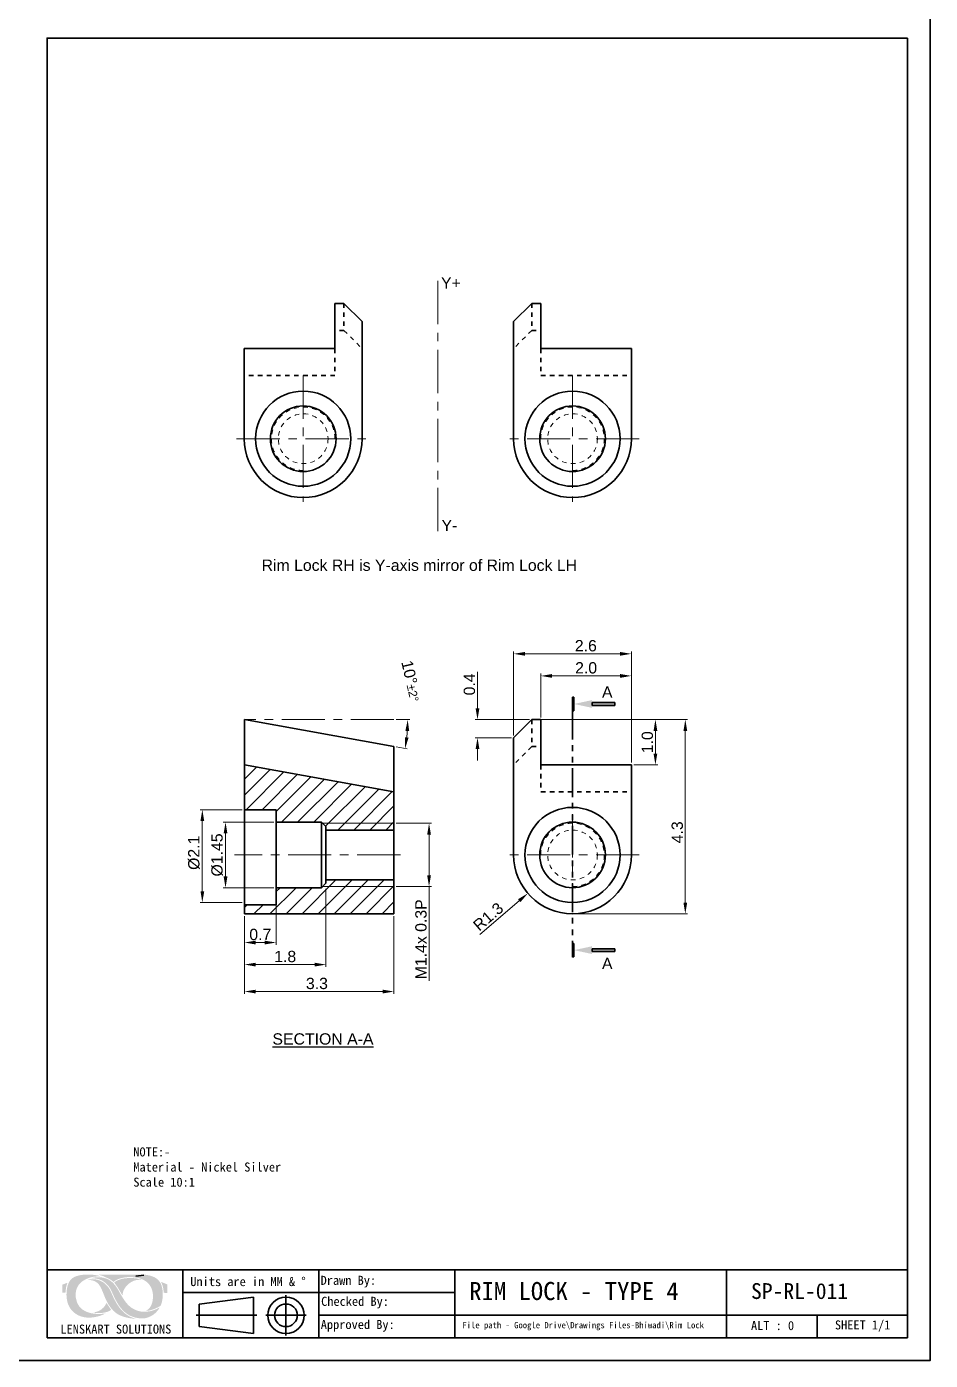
# Model space of a CAD drawing. Header units: millimetres. Extents: x 219 to 785, y 160 to 284.
# Drawn here: x 744.46 to 764.41, y 196.07 to 225.52 of the extents above; entities that cross this region are included whole.
import ezdxf
from ezdxf.enums import TextEntityAlignment as Align

# ---------------------------------------------------------------- set-up
doc = ezdxf.new("R2010")
doc.units = ezdxf.units.MM
for name, pattern in [('CENTER', [50.8, 31.75, -6.35, 6.35, -6.35]), ('HIDDEN', [0.075, 0.05, -0.025]), ('PHANTOM', [63.5, 31.75, -6.35, 6.35, -6.35, 6.35, -6.35])]:
    doc.linetypes.add(name, pattern=pattern)
doc.layers.get('0').update_dxf_attribs({"lineweight": 35})
for name, color, linetype, lineweight in [('Center line', 2, 'CENTER', 18), ('Dimension', 3, 'Continuous', 18), ('Hatch', 6, 'Continuous', 18), ('hidden line', 1, 'HIDDEN', 15), ('Section', 6, 'PHANTOM', 35), ('Text', 4, 'Continuous', 25), ('绘图层', 7, 'Continuous', 13)]:
    doc.layers.add(name, color=color, linetype=linetype, lineweight=lineweight)
doc.layers.add('图框-线条', color=7, linetype='Continuous')
doc.styles.get("Standard").update_dxf_attribs({"font": 'arial.ttf'})
doc.styles.add('宋体', font='SimSun.ttf')
doc.dimstyles.new('SIMPLEX', dxfattribs={"dimtxt": 2.5, "dimasz": 2.5, "dimexe": 0.5, "dimexo": 0.5, "dimgap": 0.5, "dimtad": 1, "dimzin": 0, "dimdsep": 46, "dimtxsty": 'Standard', "dimcen": 0, "dimclrd": 256, "dimclre": 256, "dimclrt": 256, "dimadec": 0, "dimazin": 0, "dimtm": 1e-09, "dimtfac": 0.75, "dimtofl": 0, "dimtmove": 0, "dimatfit": 3, "dimfxl": 1, "dimtzin": 0, "dimlwd": -1, "dimlwe": -1, "dimarcsym": 0})

# ---------------------------------------------------------------- blocks, each defined once
blk = doc.blocks.new('*D317')
at = {"layer": 'Defpoints', "color": 0, "transparency": 16777216}
for p in [(757.81, 211.672), (755.21, 209.82), (757.81, 209.22)]:
    blk.add_point(p, dxfattribs=at)
at = {"layer": 'Dimension', "transparency": 16777216}
for p, q in [((755.21, 209.87), (755.21, 211.722)), ((755.46, 211.672), (757.56, 211.672)), ((757.81, 209.27), (757.81, 211.722))]:
    blk.add_line(p, q, dxfattribs=at)
for points in [[(755.46, 211.714), (755.46, 211.631), (755.21, 211.672)], [(757.56, 211.714), (757.56, 211.631), (757.81, 211.672)]]:
    blk.add_solid(points, dxfattribs=at)
at = {"layer": 'Dimension', "transparency": 16777216, "insert": (756.804, 211.85), "char_height": 0.25, "attachment_point": 5}
blk.add_mtext('2.6', dxfattribs=at)
blk = doc.blocks.new('*D312')
at = {"layer": 'Defpoints', "color": 0, "transparency": 16777216}
for p in [(757.81, 211.185), (755.81, 210.22), (757.81, 209.22)]:
    blk.add_point(p, dxfattribs=at)
at = {"layer": 'Dimension', "transparency": 16777216}
for p, q in [((755.81, 210.27), (755.81, 211.235)), ((756.06, 211.185), (757.56, 211.185)), ((757.81, 209.27), (757.81, 211.235))]:
    blk.add_line(p, q, dxfattribs=at)
for points in [[(756.06, 211.226), (756.06, 211.143), (755.81, 211.185)], [(757.56, 211.226), (757.56, 211.143), (757.81, 211.185)]]:
    blk.add_solid(points, dxfattribs=at)
at = {"layer": 'Dimension', "transparency": 16777216, "insert": (756.81, 211.362), "char_height": 0.25, "attachment_point": 5}
blk.add_mtext('2.0', dxfattribs=at)
blk = doc.blocks.new('*D313')
at = {"layer": 'Defpoints', "color": 0, "transparency": 16777216}
for p in [(755.81, 210.22), (758.34, 210.22), (757.81, 209.22)]:
    blk.add_point(p, dxfattribs=at)
at = {"layer": 'Dimension', "transparency": 16777216}
for p, q in [((755.86, 210.22), (758.39, 210.22)), ((758.34, 209.47), (758.34, 209.97)), ((757.86, 209.22), (758.39, 209.22))]:
    blk.add_line(p, q, dxfattribs=at)
for points in [[(758.299, 209.97), (758.382, 209.97), (758.34, 210.22)], [(758.299, 209.47), (758.382, 209.47), (758.34, 209.22)]]:
    blk.add_solid(points, dxfattribs=at)
at = {"layer": 'Dimension', "transparency": 16777216, "insert": (758.163, 209.72), "char_height": 0.25, "attachment_point": 5, "rotation": 90}
blk.add_mtext('1.0', dxfattribs=at)
blk = doc.blocks.new('*D314')
at = {"layer": 'Defpoints', "color": 0, "transparency": 16777216}
for p in [(755.61, 210.22), (756.51, 205.931), (759, 205.931)]:
    blk.add_point(p, dxfattribs=at)
at = {"layer": 'Dimension', "transparency": 16777216}
for p, q in [((755.66, 210.22), (759.05, 210.22)), ((759, 209.97), (759, 206.181)), ((756.56, 205.931), (759.05, 205.931))]:
    blk.add_line(p, q, dxfattribs=at)
for points in [[(758.959, 209.97), (759.042, 209.97), (759, 210.22)], [(758.959, 206.181), (759.042, 206.181), (759, 205.931)]]:
    blk.add_solid(points, dxfattribs=at)
at = {"layer": 'Dimension', "transparency": 16777216, "insert": (758.823, 207.731), "char_height": 0.25, "attachment_point": 5, "rotation": 90}
blk.add_mtext('4.3', dxfattribs=at)
blk = doc.blocks.new('_FILLED')
at = {"color": 0, "linetype": 'ByBlock'}
blk.add_solid([(0, 0), (-1, 0.214), (-1, -0.214)], dxfattribs=at)
blk = doc.blocks.new('section arrow')
at = {"layer": 'Section'}
h = blk.add_hatch(color=256, dxfattribs=at)
h.dxf.hatch_style = 1
h.paths.add_polyline_path([(6987.516, 2336.116), (6987.516, 2336.053), (6988.016, 2336.053), (6988.016, 2336.116)])
h.paths.add_polyline_path([(6988.416, 2335.935), (6988.448, 2335.935), (6988.448, 2336.235), (6988.416, 2336.235)])
for points in [[(6988.016, 2336.116), (6987.516, 2336.116), (6987.516, 2336.053), (6988.016, 2336.053)], [(6988.448, 2335.935), (6988.448, 2336.235), (6988.416, 2336.235), (6988.416, 2335.935)]]:
    blk.add_lwpolyline(points, close=True, dxfattribs=at)
at = {"layer": 'Section', "xscale": 0.4, "yscale": 0.4, "zscale": 0.4}
blk.add_blockref('_FILLED', (6988.416, 2336.085), dxfattribs=at)
blk = doc.blocks.new('*D318')
at = {"layer": 'Defpoints', "color": 0, "transparency": 16777216}
for p in [(749.267, 208.231), (748.337, 206.181), (749.267, 206.181)]:
    blk.add_point(p, dxfattribs=at)
at = {"layer": 'Dimension', "transparency": 16777216}
for p, q in [((749.217, 208.231), (748.287, 208.231)), ((748.337, 207.981), (748.337, 206.431)), ((749.217, 206.181), (748.287, 206.181))]:
    blk.add_line(p, q, dxfattribs=at)
for points in [[(748.296, 207.981), (748.379, 207.981), (748.337, 208.231)], [(748.296, 206.431), (748.379, 206.431), (748.337, 206.181)]]:
    blk.add_solid(points, dxfattribs=at)
at = {"layer": 'Dimension', "transparency": 16777216, "insert": (748.153, 207.279), "char_height": 0.25, "attachment_point": 5, "rotation": 90}
blk.add_mtext('%%C2.1', dxfattribs=at)
blk = doc.blocks.new('*D319')
at = {"layer": 'Defpoints', "color": 0, "transparency": 16777216}
for p in [(752.567, 207.931), (752.567, 206.531), (753.343, 206.531)]:
    blk.add_point(p, dxfattribs=at)
at = {"layer": 'Dimension', "transparency": 16777216}
for p, q in [((752.617, 207.931), (753.393, 207.931)), ((753.343, 207.681), (753.343, 206.781)), ((752.617, 206.531), (753.393, 206.531)), ((753.343, 206.531), (753.343, 204.455))]:
    blk.add_line(p, q, dxfattribs=at)
for points in [[(753.301, 207.681), (753.384, 207.681), (753.343, 207.931)], [(753.301, 206.781), (753.384, 206.781), (753.343, 206.531)]]:
    blk.add_solid(points, dxfattribs=at)
at = {"layer": 'Dimension', "transparency": 16777216, "insert": (753.165, 205.368), "char_height": 0.25, "attachment_point": 5, "rotation": 90}
blk.add_mtext('M1.4x 0.3P', dxfattribs=at)
blk = doc.blocks.new('*D315')
at = {"layer": 'Defpoints', "color": 0, "transparency": 16777216}
for p in [(749.967, 206.181), (749.267, 205.831), (749.267, 205.297)]:
    blk.add_point(p, dxfattribs=at)
at = {"layer": 'Dimension', "transparency": 16777216}
for p, q in [((749.967, 206.131), (749.967, 205.247)), ((749.267, 205.781), (749.267, 205.247)), ((749.717, 205.297), (749.517, 205.297))]:
    blk.add_line(p, q, dxfattribs=at)
for points in [[(749.517, 205.338), (749.517, 205.255), (749.267, 205.297)], [(749.717, 205.338), (749.717, 205.255), (749.967, 205.297)]]:
    blk.add_solid(points, dxfattribs=at)
at = {"layer": 'Dimension', "transparency": 16777216, "insert": (749.617, 205.474), "char_height": 0.25, "attachment_point": 5}
blk.add_mtext('0.7', dxfattribs=at)
blk = doc.blocks.new('*D316')
at = {"layer": 'Defpoints', "color": 0, "transparency": 16777216}
for p in [(752.567, 205.931), (749.267, 205.831), (749.267, 204.215)]:
    blk.add_point(p, dxfattribs=at)
at = {"layer": 'Dimension', "transparency": 16777216}
for p, q in [((752.567, 205.881), (752.567, 204.165)), ((749.267, 205.781), (749.267, 204.165)), ((752.317, 204.215), (749.517, 204.215))]:
    blk.add_line(p, q, dxfattribs=at)
for points in [[(749.517, 204.256), (749.517, 204.173), (749.267, 204.215)], [(752.317, 204.256), (752.317, 204.173), (752.567, 204.215)]]:
    blk.add_solid(points, dxfattribs=at)
at = {"layer": 'Dimension', "transparency": 16777216, "insert": (750.867, 204.392), "char_height": 0.25, "attachment_point": 5}
blk.add_mtext('3.3', dxfattribs=at)
blk = doc.blocks.new('*D320')
at = {"layer": 'Defpoints', "color": 0, "transparency": 16777216}
for p in [(749.967, 207.956), (748.849, 206.506), (749.967, 206.506)]:
    blk.add_point(p, dxfattribs=at)
at = {"layer": 'Dimension', "transparency": 16777216}
for p, q in [((749.917, 207.956), (748.799, 207.956)), ((748.849, 207.706), (748.849, 206.756)), ((749.917, 206.506), (748.799, 206.506))]:
    blk.add_line(p, q, dxfattribs=at)
for points in [[(748.808, 207.706), (748.891, 207.706), (748.849, 207.956)], [(748.808, 206.756), (748.891, 206.756), (748.849, 206.506)]]:
    blk.add_solid(points, dxfattribs=at)
at = {"layer": 'Dimension', "transparency": 16777216, "insert": (748.665, 207.231), "char_height": 0.25, "attachment_point": 5, "rotation": 90}
blk.add_mtext('%%c1.45', dxfattribs=at)
blk = doc.blocks.new('*D321')
at = {"layer": 'Defpoints', "color": 0, "transparency": 16777216}
for p in [(751.067, 206.531), (749.267, 205.931), (751.067, 204.81)]:
    blk.add_point(p, dxfattribs=at)
at = {"layer": 'Dimension', "transparency": 16777216}
for p, q in [((751.067, 206.481), (751.067, 204.76)), ((749.267, 205.881), (749.267, 204.76)), ((749.517, 204.81), (750.817, 204.81))]:
    blk.add_line(p, q, dxfattribs=at)
for points in [[(749.517, 204.851), (749.517, 204.768), (749.267, 204.81)], [(750.817, 204.851), (750.817, 204.768), (751.067, 204.81)]]:
    blk.add_solid(points, dxfattribs=at)
at = {"layer": 'Dimension', "transparency": 16777216, "insert": (750.167, 204.987), "char_height": 0.25, "attachment_point": 5}
blk.add_mtext('1.8', dxfattribs=at)
blk = doc.blocks.new('*D322')
at = {"layer": 'Defpoints', "color": 0, "transparency": 16777216}
for p in [(755.61, 210.22), (754.412, 209.82), (755.21, 209.82)]:
    blk.add_point(p, dxfattribs=at)
at = {"layer": 'Dimension', "transparency": 16777216}
for p, q in [((754.412, 210.47), (754.412, 211.274)), ((755.56, 210.22), (754.362, 210.22)), ((755.16, 209.82), (754.362, 209.82)), ((754.412, 209.57), (754.412, 209.32))]:
    blk.add_line(p, q, dxfattribs=at)
for points in [[(754.37, 210.47), (754.454, 210.47), (754.412, 210.22)], [(754.37, 209.57), (754.454, 209.57), (754.412, 209.82)]]:
    blk.add_solid(points, dxfattribs=at)
at = {"layer": 'Dimension', "transparency": 16777216, "insert": (754.234, 210.997), "char_height": 0.25, "attachment_point": 5, "rotation": 90}
blk.add_mtext('0.4', dxfattribs=at)
blk = doc.blocks.new('*D323')
at = {"layer": 'Defpoints', "color": 0, "transparency": 16777216}
for p in [(749.267, 210.22), (749.267, 210.22), (752.567, 210.22), (752.846, 209.792), (752.567, 209.624)]:
    blk.add_point(p, dxfattribs=at)
at = {"layer": 'Dimension', "transparency": 16777216}
for p, q in [((752.617, 210.22), (752.921, 210.22)), ((752.616, 209.615), (752.863, 209.571))]:
    blk.add_line(p, q, dxfattribs=at)
blk.add_arc((749.267, 210.22), 3.604, 353.7352, 356.0247, dxfattribs=at)
for points in [[(752.821, 209.972), (752.904, 209.969), (752.871, 210.22)], [(752.891, 209.821), (752.808, 209.833), (752.814, 209.579)]]:
    blk.add_solid(points, dxfattribs=at)
at = {"layer": 'Dimension', "transparency": 16777216, "insert": (752.952, 211.071), "char_height": 0.25, "attachment_point": 5, "rotation": 283.0068}
blk.add_mtext('10°{\\H0.1875;±2°}', dxfattribs=at)
blk = doc.blocks.new('*D324')
at = {"layer": 'Defpoints', "color": 0, "transparency": 16777216}
for p in [(756.51, 207.231), (755.524, 206.384)]:
    blk.add_point(p, dxfattribs=at)
at = {"layer": 'Dimension', "transparency": 16777216}
blk.add_line((754.464, 205.474), (755.334, 206.221), dxfattribs=at)
blk.add_solid([(755.307, 206.253), (755.361, 206.19), (755.524, 206.384)], dxfattribs=at)
at = {"layer": 'Dimension', "transparency": 16777216, "insert": (754.65, 205.868), "char_height": 0.25, "attachment_point": 5, "rotation": 40.6339}
blk.add_mtext('R1.3', dxfattribs=at)

msp = doc.modelspace()

# ---------------------------------------------------------------- hatches: boundary and pattern name
at = {"layer": 'Hatch'}
h = msp.add_hatch(dxfattribs=at)
h.set_pattern_fill('ANSI31', color=256, scale=2)
h.set_pattern_definition([(45, (318.97984, 43.427), (-0.1767767, 0.1767767), [])])
h.paths.add_polyline_path([(752.567, 207.931), (752.567, 208.624), (749.267, 209.22), (749.267, 208.231), (749.967, 208.231), (749.967, 207.956), (750.967, 207.956), (750.992, 207.931)])
h.paths.add_polyline_path([(752.567, 205.931), (752.567, 206.531), (750.992, 206.531), (750.967, 206.506), (749.967, 206.506), (749.967, 206.131), (749.267, 206.131), (749.267, 205.931)])
h.paths.add_polyline_path([(751.067, 206.681), (751.067, 206.606), (750.992, 206.531), (752.567, 206.531), (752.567, 206.681)])
h.paths.add_polyline_path([(750.992, 207.931), (751.067, 207.856), (751.067, 207.781), (752.567, 207.781), (752.567, 207.931)])
at = {"layer": '图框-线条', "lineweight": 0, "ltscale": 0.1}
h = msp.add_hatch(color=252, dxfattribs=at)
edge = h.paths.add_edge_path()
edge.add_spline(control_points=[(745.245, 197.741), (745.245, 197.741), (745.245, 197.569), (745.245, 197.569), (745.245, 197.569), (745.245, 197.569), (745.316, 197.569), (745.316, 197.569), (745.316, 197.569), (745.321, 197.61), (745.322, 197.644), (745.33, 197.684), (745.33, 197.684), (745.337, 197.719), (745.347, 197.754), (745.36, 197.785), (745.36, 197.785), (745.36, 197.785), (745.245, 197.741), (745.245, 197.741)], knot_values=[0, 0, 0, 0, 0.166667, 0.166667, 0.166667, 0.166667, 0.333333, 0.333333, 0.333333, 0.333333, 0.5, 0.5, 0.5, 0.5, 0.666667, 0.666667, 0.666667, 0.666667, 1, 1, 1, 1], degree=3, periodic=0)
edge = h.paths.add_edge_path()
edge.add_spline(control_points=[(747.485, 197.562), (747.485, 197.562), (747.566, 197.561), (747.566, 197.561), (747.566, 197.561), (747.566, 197.561), (747.566, 197.747), (747.566, 197.747), (747.566, 197.747), (747.566, 197.747), (747.425, 197.803), (747.425, 197.803), (747.425, 197.803), (747.439, 197.767), (747.455, 197.741), (747.466, 197.696), (747.466, 197.696), (747.478, 197.651), (747.481, 197.611), (747.485, 197.562)], knot_values=[0, 0, 0, 0, 0.166667, 0.166667, 0.166667, 0.166667, 0.333333, 0.333333, 0.333333, 0.333333, 0.5, 0.5, 0.5, 0.5, 0.666667, 0.666667, 0.666667, 0.666667, 1, 1, 1, 1], degree=3, periodic=0)
edge = h.paths.add_edge_path(flags=17)
edge.add_spline(control_points=[(745.937, 197.128), (745.95, 197.117), (746.032, 197.115), (746.047, 197.115), (746.047, 197.115), (746.135, 197.112), (746.267, 197.134), (746.324, 197.189), (746.324, 197.189), (746.319, 197.197), (746.316, 197.201), (746.31, 197.207), (746.31, 197.207), (746.31, 197.207), (746.223, 197.336), (746.223, 197.336), (746.223, 197.336), (746.202, 197.31), (746.193, 197.261), (746.113, 197.199), (746.113, 197.199), (746.066, 197.163), (746.01, 197.138), (745.937, 197.128)], knot_values=[0, 0, 0, 0, 0.142857, 0.142857, 0.142857, 0.142857, 0.285714, 0.285714, 0.285714, 0.285714, 0.428571, 0.428571, 0.428571, 0.428571, 0.571429, 0.571429, 0.571429, 0.571429, 0.714286, 0.714286, 0.714286, 0.714286, 1, 1, 1, 1], degree=3, periodic=0)
edge = h.paths.add_edge_path(flags=17)
edge.add_spline(control_points=[(746.392, 197.785), (746.397, 197.777), (746.398, 197.778), (746.404, 197.771), (746.404, 197.771), (746.469, 197.697), (746.562, 197.517), (746.574, 197.505), (746.574, 197.505), (746.58, 197.655), (746.705, 197.786), (746.829, 197.829), (746.829, 197.829), (746.893, 197.852), (746.928, 197.852), (747.001, 197.846), (747.001, 197.846), (746.977, 197.865), (746.876, 197.881), (746.851, 197.884), (746.851, 197.884), (746.729, 197.898), (746.554, 197.887), (746.446, 197.826), (746.446, 197.826), (746.429, 197.817), (746.398, 197.797), (746.392, 197.785)], knot_values=[0, 0, 0, 0, 0.125, 0.125, 0.125, 0.125, 0.25, 0.25, 0.25, 0.25, 0.375, 0.375, 0.375, 0.375, 0.5, 0.5, 0.5, 0.5, 0.625, 0.625, 0.625, 0.625, 0.75, 0.75, 0.75, 0.75, 1, 1, 1, 1], degree=3, periodic=0)
edge = h.paths.add_edge_path()
edge.add_spline(control_points=[(746.334, 197.55), (746.293, 197.642), (746.28, 197.667), (746.216, 197.736), (746.216, 197.736), (746.129, 197.83), (745.994, 197.877), (745.862, 197.859), (745.862, 197.859), (745.853, 197.858), (745.845, 197.857), (745.837, 197.855), (745.837, 197.855), (745.837, 197.855), (745.814, 197.848), (745.814, 197.848), (745.814, 197.848), (745.89, 197.844), (745.95, 197.833), (746.001, 197.795), (746.001, 197.795), (746.052, 197.757), (746.071, 197.726), (746.104, 197.66), (746.104, 197.66), (746.156, 197.552), (746.192, 197.431), (746.251, 197.33), (746.251, 197.33), (746.314, 197.224), (746.376, 197.146), (746.482, 197.084), (746.482, 197.084), (746.567, 197.034), (746.746, 196.987), (746.865, 196.992), (746.865, 196.992), (746.852, 196.998), (746.834, 197.001), (746.818, 197.005), (746.818, 197.005), (746.597, 197.073), (746.469, 197.261), (746.372, 197.466), (746.372, 197.466), (746.359, 197.494), (746.346, 197.522), (746.334, 197.55)], knot_values=[0, 0, 0, 0, 0.076923, 0.076923, 0.076923, 0.076923, 0.153846, 0.153846, 0.153846, 0.153846, 0.230769, 0.230769, 0.230769, 0.230769, 0.307692, 0.307692, 0.307692, 0.307692, 0.384615, 0.384615, 0.384615, 0.384615, 0.461538, 0.461538, 0.461538, 0.461538, 0.538462, 0.538462, 0.538462, 0.538462, 0.615385, 0.615385, 0.615385, 0.615385, 0.692308, 0.692308, 0.692308, 0.692308, 0.769231, 0.769231, 0.769231, 0.769231, 0.846154, 0.846154, 0.846154, 0.846154, 1, 1, 1, 1], degree=3, periodic=0)
edge = h.paths.add_edge_path()
edge.add_spline(control_points=[(747.396, 197.235), (747.393, 197.235), (747.311, 197.196), (747.294, 197.19), (747.294, 197.19), (747.259, 197.176), (747.217, 197.163), (747.178, 197.155), (747.178, 197.155), (747.08, 197.137), (747.009, 197.137), (746.916, 197.164), (746.916, 197.164), (746.757, 197.21), (746.665, 197.321), (746.59, 197.437), (746.59, 197.437), (746.458, 197.643), (746.404, 197.842), (746.15, 197.896), (746.15, 197.896), (746.107, 197.905), (746.055, 197.909), (746.01, 197.905), (746.01, 197.905), (745.98, 197.903), (745.908, 197.896), (745.886, 197.883), (745.886, 197.883), (745.998, 197.885), (746.086, 197.863), (746.165, 197.806), (746.165, 197.806), (746.331, 197.688), (746.336, 197.563), (746.422, 197.409), (746.422, 197.409), (746.464, 197.335), (746.494, 197.278), (746.551, 197.211), (746.551, 197.211), (746.67, 197.072), (746.796, 197.01), (746.99, 196.996), (746.99, 196.996), (747.084, 196.989), (747.178, 197.03), (747.24, 197.069), (747.24, 197.069), (747.283, 197.096), (747.316, 197.13), (747.348, 197.167), (747.348, 197.167), (747.365, 197.186), (747.383, 197.214), (747.396, 197.235)], knot_values=[0, 0, 0, 0, 0.066667, 0.066667, 0.066667, 0.066667, 0.133333, 0.133333, 0.133333, 0.133333, 0.2, 0.2, 0.2, 0.2, 0.266667, 0.266667, 0.266667, 0.266667, 0.333333, 0.333333, 0.333333, 0.333333, 0.4, 0.4, 0.4, 0.4, 0.466667, 0.466667, 0.466667, 0.466667, 0.533333, 0.533333, 0.533333, 0.533333, 0.6, 0.6, 0.6, 0.6, 0.666667, 0.666667, 0.666667, 0.666667, 0.733333, 0.733333, 0.733333, 0.733333, 0.8, 0.8, 0.8, 0.8, 0.866667, 0.866667, 0.866667, 0.866667, 1, 1, 1, 1], degree=3, periodic=0)
edge = h.paths.add_edge_path()
edge.add_spline(control_points=[(746.376, 197.801), (746.432, 197.845), (746.449, 197.859), (746.531, 197.882), (746.531, 197.882), (746.718, 197.934), (746.959, 197.92), (747.106, 197.805), (747.106, 197.805), (747.186, 197.742), (747.251, 197.631), (747.248, 197.477), (747.248, 197.477), (747.245, 197.362), (747.217, 197.252), (747.126, 197.186), (747.126, 197.186), (747.12, 197.181), (747.096, 197.166), (747.09, 197.164), (747.09, 197.164), (747.179, 197.159), (747.318, 197.219), (747.392, 197.261), (747.392, 197.261), (747.419, 197.276), (747.417, 197.274), (747.428, 197.306), (747.428, 197.306), (747.475, 197.432), (747.476, 197.607), (747.434, 197.73), (747.434, 197.73), (747.414, 197.786), (747.393, 197.816), (747.356, 197.852), (747.356, 197.852), (747.28, 197.929), (747.129, 197.964), (747.02, 197.964), (747.02, 197.964), (746.698, 197.964), (746.367, 197.967), (746.046, 197.964), (746.046, 197.964), (746.069, 197.954), (746.111, 197.944), (746.138, 197.934), (746.138, 197.934), (746.165, 197.924), (746.283, 197.869), (746.306, 197.855), (746.306, 197.855), (746.338, 197.835), (746.371, 197.805), (746.376, 197.801)], knot_values=[0, 0, 0, 0, 0.066667, 0.066667, 0.066667, 0.066667, 0.133333, 0.133333, 0.133333, 0.133333, 0.2, 0.2, 0.2, 0.2, 0.266667, 0.266667, 0.266667, 0.266667, 0.333333, 0.333333, 0.333333, 0.333333, 0.4, 0.4, 0.4, 0.4, 0.466667, 0.466667, 0.466667, 0.466667, 0.533333, 0.533333, 0.533333, 0.533333, 0.6, 0.6, 0.6, 0.6, 0.666667, 0.666667, 0.666667, 0.666667, 0.733333, 0.733333, 0.733333, 0.733333, 0.8, 0.8, 0.8, 0.8, 0.866667, 0.866667, 0.866667, 0.866667, 1, 1, 1, 1], degree=3, periodic=0)
edge = h.paths.add_edge_path()
edge.add_spline(control_points=[(746.198, 197.106), (746.184, 197.107), (746.158, 197.101), (746.142, 197.099), (746.142, 197.099), (745.885, 197.075), (745.581, 197.143), (745.544, 197.457), (745.544, 197.457), (745.527, 197.604), (745.573, 197.736), (745.69, 197.817), (745.69, 197.817), (745.808, 197.898), (745.925, 197.929), (746.098, 197.925), (746.098, 197.925), (746.098, 197.925), (746.029, 197.944), (746.029, 197.944), (746.029, 197.944), (745.876, 197.977), (745.647, 197.978), (745.512, 197.911), (745.512, 197.911), (745.436, 197.873), (745.394, 197.816), (745.364, 197.721), (745.364, 197.721), (745.315, 197.559), (745.329, 197.309), (745.451, 197.181), (745.451, 197.181), (745.466, 197.165), (745.474, 197.153), (745.492, 197.138), (745.492, 197.138), (745.511, 197.123), (745.515, 197.118), (745.539, 197.101), (745.539, 197.101), (745.697, 196.989), (745.902, 196.996), (746.082, 197.056), (746.082, 197.056), (746.103, 197.063), (746.124, 197.071), (746.143, 197.08), (746.143, 197.08), (746.155, 197.085), (746.191, 197.104), (746.198, 197.106)], knot_values=[0, 0, 0, 0, 0.071429, 0.071429, 0.071429, 0.071429, 0.142857, 0.142857, 0.142857, 0.142857, 0.214286, 0.214286, 0.214286, 0.214286, 0.285714, 0.285714, 0.285714, 0.285714, 0.357143, 0.357143, 0.357143, 0.357143, 0.428571, 0.428571, 0.428571, 0.428571, 0.5, 0.5, 0.5, 0.5, 0.571429, 0.571429, 0.571429, 0.571429, 0.642857, 0.642857, 0.642857, 0.642857, 0.714286, 0.714286, 0.714286, 0.714286, 0.785714, 0.785714, 0.785714, 0.785714, 0.857143, 0.857143, 0.857143, 0.857143, 1, 1, 1, 1], degree=3, periodic=0)

# ---------------------------------------------------------------- linework, layer by layer
for p, q in [((763.909, 196.571), (763.909, 225.271)), ((751.464, 219.412), (751.264, 219.412)), ((751.264, 218.412), (751.264, 219.412)), ((751.464, 219.412), (751.864, 219.012)), ((755.61, 219.412), (755.21, 219.012)), ((755.61, 219.412), (755.81, 219.412)), ((755.81, 219.412), (755.81, 218.412)), ((751.864, 216.422), (751.864, 219.012)), ((755.21, 216.422), (755.21, 219.012)), ((749.264, 218.412), (749.264, 216.422)), ((751.264, 218.412), (749.264, 218.412)), ((755.81, 218.412), (757.81, 218.412)), ((757.81, 218.412), (757.81, 216.422)), ((750.564, 215.122), (750.564, 215.122)), ((756.51, 215.122), (756.51, 215.122)), ((749.267, 210.22), (749.267, 205.931)), ((749.267, 210.22), (752.567, 209.624)), ((755.61, 210.22), (755.21, 209.82)), ((755.61, 210.22), (755.81, 210.22)), ((755.81, 209.22), (755.81, 210.22)), ((755.21, 207.231), (755.21, 209.82)), ((752.567, 209.624), (752.567, 205.931)), ((749.267, 209.22), (752.567, 208.624)), ((755.81, 209.22), (757.81, 209.22)), ((757.81, 209.22), (757.81, 207.231)), ((749.967, 208.231), (749.267, 208.231)), ((749.867, 208.231), (749.867, 208.231)), ((749.967, 208.231), (749.967, 206.131)), ((750.967, 207.956), (749.967, 207.956)), ((750.967, 207.956), (751.067, 207.856)), ((750.967, 207.956), (750.967, 206.506)), ((751.067, 207.856), (751.067, 206.606)), ((751.067, 207.781), (752.567, 207.781)), ((750.967, 206.506), (749.967, 206.506)), ((750.967, 206.506), (751.067, 206.606)), ((751.067, 206.681), (752.567, 206.681)), ((749.967, 206.131), (749.267, 206.131)), ((752.567, 205.931), (749.267, 205.931)), ((756.51, 205.931), (756.51, 205.931)), ((744.909, 198.071), (763.909, 198.071)), ((747.909, 198.071), (747.909, 196.571)), ((750.909, 198.071), (750.909, 196.571)), ((753.909, 198.071), (753.909, 197.071)), ((759.909, 196.571), (759.909, 198.071)), ((747.909, 197.571), (753.909, 197.571)), ((748.269, 197.315), (749.469, 197.465)), ((748.269, 197.315), (748.269, 196.815)), ((749.469, 197.465), (749.469, 196.665)), ((750.184, 196.621), (750.184, 197.51)), ((748.203, 197.065), (749.542, 197.065)), ((749.739, 197.065), (750.628, 197.065)), ((750.909, 197.071), (763.909, 197.071)), ((753.909, 197.071), (753.909, 196.571)), ((761.909, 196.571), (761.909, 197.071)), ((748.269, 196.815), (749.469, 196.665)), ((744.909, 196.571), (763.909, 196.571))]:
    msp.add_line(p, q)
at = {"linetype": 'HIDDEN'}
for p, q in [((751.464, 219.412), (751.464, 218.815)), ((755.61, 219.412), (755.61, 218.815)), ((751.464, 218.815), (751.264, 218.815)), ((751.464, 218.815), (751.864, 218.415)), ((755.61, 218.815), (755.21, 218.415)), ((755.61, 218.815), (755.81, 218.815)), ((751.264, 218.412), (751.264, 217.815)), ((755.81, 218.412), (755.81, 217.815)), ((751.264, 217.815), (749.264, 217.815)), ((755.81, 217.815), (757.81, 217.815)), ((755.61, 210.22), (755.61, 209.624)), ((755.61, 209.624), (755.21, 209.224)), ((755.61, 209.624), (755.81, 209.624)), ((755.81, 209.22), (755.81, 208.624)), ((755.81, 208.624), (757.81, 208.624))]:
    msp.add_line(p, q, dxfattribs=at)
at = {"color": 7}
msp.add_line((747.049, 197.95), (746.871, 197.928), dxfattribs=at)
msp.add_lwpolyline([(743.409, 196.071), (764.409, 196.071), (764.409, 225.771), (743.409, 225.771)], close=True)
msp.add_lwpolyline([(744.909, 196.571), (744.909, 225.271), (763.909, 225.271)])
for centre, radius in [((750.564, 216.422), 1.05), ((756.51, 216.422), 1.05), ((750.564, 216.422), 0.725), ((756.51, 216.422), 0.725), ((756.51, 207.231), 1.05), ((756.51, 207.231), 0.725), ((750.184, 197.065), 0.4), ((750.184, 197.065), 0.25)]:
    msp.add_circle(centre, radius)
for centre, end in [((750.564, 216.422), 360), ((756.51, 216.422), 0), ((756.51, 207.231), 0)]:
    msp.add_arc(centre, 1.3, 180, end)
at = {"layer": 'Center line', "ltscale": 0.03}
for p, q in [((753.537, 214.382), (753.537, 219.991)), ((750.564, 217.815), (750.564, 215.029)), ((756.51, 217.815), (756.51, 215.029)), ((749.093, 216.422), (751.993, 216.422)), ((757.982, 216.422), (755.082, 216.422)), ((752.567, 210.22), (749.267, 210.22)), ((756.51, 208.131), (756.51, 206.331)), ((752.709, 207.231), (749.047, 207.231)), ((757.982, 207.231), (755.082, 207.231))]:
    msp.add_line(p, q, dxfattribs=at)
at = {"layer": 'Dimension'}
for p, q in [((750.992, 207.931), (752.567, 207.931)), ((750.992, 206.531), (752.567, 206.531))]:
    msp.add_line(p, q, dxfattribs=at)
at = {"layer": 'hidden line', "ltscale": 0.5}
for centre in [(750.564, 216.422), (756.51, 216.422), (756.51, 207.231)]:
    msp.add_circle(centre, 0.55, dxfattribs=at)
for centre, start, end in [((750.564, 216.422), 360, 270), ((756.51, 216.422), 270, 180), ((756.51, 207.231), 270, 180)]:
    msp.add_arc(centre, 0.7, start, end, dxfattribs=at)
at = {"layer": 'Section', "ltscale": 0.02}
msp.add_line((756.51, 210.414), (756.51, 204.977), dxfattribs=at)

# ---------------------------------------------------------------- block references
at = {"layer": 'Section', "xscale": -1}
for p in [(7744.958, -2125.52), (7744.958, -2130.956)]:
    msp.add_blockref('section arrow', p, dxfattribs=at)

# ---------------------------------------------------------------- texts
at = {"layer": 'Text'}
for s, p in [('Y+', (753.825, 219.863)), ('Y-', (753.792, 214.506)), ('Rim Lock RH is Y-axis mirror of Rim Lock LH', (753.128, 213.629)), ('A', (757.277, 210.828)), ('A', (757.277, 204.835))]:
    msp.add_text(s, height=0.25, dxfattribs=at).set_placement(p, align=Align.MIDDLE_CENTER)
at = {"layer": 'Text', "insert": (749.885, 203.293), "char_height": 0.25, "attachment_point": 1}
msp.add_mtext_dynamic_manual_height_columns('{\\LSECTION A-A}', width=4.57348, gutter_width=1, heights=[0], dxfattribs=at)
at = {"layer": '绘图层', "color": 7, "linetype": 'ByBlock', "lineweight": 9, "attachment_point": 5, "style": '宋体'}
for s, insert, char_height, width in [('\\pxql;{\\fNSimSun|b0|i0|c0|p49;NOTE:-\\PMaterial - Nickel Silver\\PScale 10:1}', (748.794, 200.338), 0.2, 3.96086), ('\\pxql;{\\fNSimSun|b0|i0|c0|p49;Units are in MM & %%D}', (749.599, 197.809), 0.2, 3.05443), ('\\pxql;{\\fNSimSun|b0|i0|c0|p49;Drawn By: }', (752.476, 197.809), 0.2, 3.05443), ('\\pxqc;{\\fNSimSun|b0|i0|c0|p49;RIM LOCK - TYPE 4}', (756.542, 197.598), 0.4, 5.26635), ('{\\fNSimSun|b0|i0|c0|p49;SP-RL-011}', (761.523, 197.598), 0.35, 4.64697), ('\\pxql;{\\fNSimSun|b0|i0|c0|p49;Checked By: }', (752.105, 197.345), 0.2, 2.29015), ('{\\fSimSun|b0|i0|c134|p2;LENSKART SOLUTIONS}', (746.429, 196.759), 0.2, 5.89745), ('\\pxql;{\\fNSimSun|b0|i0|c0|p49;Approved By:}', (752.097, 196.834), 0.2, 2.29015), ('\\pxql;{\\fNSimSun|b0|i0|c0|p49;File path - Google Drive\\\\Drawings Files-Bhiwadi\\\\Rim Lock}', (758.573, 196.826), 0.14, 8.989), ('{\\fNSimSun|b0|i0|c0|p49;ALT : 0}', (760.927, 196.837), 0.2, 1.72791), ('{\\fNSimSun|b0|i0|c0|p49;SHEET 1/1}', (762.915, 196.829), 0.2, 1.72791)]:
    msp.add_mtext(s, dxfattribs=dict(at, insert=insert, char_height=char_height, width=width))

# ---------------------------------------------------------------- dimensions: what is measured, and where the dimension line sits
at = {"layer": 'Dimension'}
for base, p1, p2, picture, middle in [((757.81, 211.672), (755.21, 209.82), (757.81, 209.22), '*D317', (756.804, 211.672)), ((757.81, 211.185), (755.81, 210.22), (757.81, 209.22), '*D312', (756.81, 211.185)), ((751.067, 204.81), (749.267, 205.931), (751.067, 206.531), '*D321', (750.167, 204.81))]:
    dim = msp.add_linear_dim(base=base, p1=p1, p2=p2, dimstyle='SIMPLEX', override={"dimscale": 0.1, "dimdec": 1}, dxfattribs=at)
    dim.commit()
    dim.dimension.update_dxf_attribs({"geometry": picture, "text_midpoint": middle, "dimtype": 160})
dim = msp.add_angular_dim_2l(base=(752.846, 209.792), line1=((752.567, 210.22), (749.267, 210.22)), line2=((749.267, 210.22), (752.567, 209.624)), dimstyle='SIMPLEX', override={"dimscale": 0.1, "dimdec": 1, "dimtol": 1, "dimtp": 2, "dimtm": 2}, dxfattribs=at)
dim.commit()
dim.dimension.update_dxf_attribs({"geometry": '*D323', "text_midpoint": (752.779, 211.031), "dimtype": 162})
for base, p1, p2, angle, picture, middle in [((754.412, 209.82), (755.61, 210.22), (755.21, 209.82), 90, '*D322', (754.412, 210.997)), ((759, 205.931), (755.61, 210.22), (756.51, 205.931), 90, '*D314', (759, 207.731)), ((749.267, 205.297), (749.967, 206.181), (749.267, 205.831), 180, '*D315', (749.617, 205.297)), ((749.267, 204.215), (752.567, 205.931), (749.267, 205.831), 180, '*D316', (750.867, 204.215))]:
    dim = msp.add_linear_dim(base=base, p1=p1, p2=p2, angle=angle, dimstyle='SIMPLEX', override={"dimscale": 0.1, "dimdec": 1}, dxfattribs=at)
    dim.commit()
    dim.dimension.update_dxf_attribs({"geometry": picture, "text_midpoint": middle, "dimtype": 160})
for base, p1, p2, override, picture, middle in [((758.34, 210.22), (757.81, 209.22), (755.81, 210.22), {"dimscale": 0.1, "dimdec": 1}, '*D313', (758.163, 209.72)), ((748.849, 206.506), (749.967, 207.956), (749.967, 206.506), {"dimscale": 0.1, "dimpost": '%%c<>'}, '*D320', (748.665, 207.231))]:
    dim = msp.add_linear_dim(base=base, p1=p1, p2=p2, angle=90, dimstyle='SIMPLEX', override=override, dxfattribs=at)
    dim.commit()
    dim.dimension.update_dxf_attribs({"geometry": picture, "text_midpoint": middle})
for base, p1, p2, text, override, picture, middle in [((748.337273697, 206.180597415), (749.267143154, 208.230597415), (749.267143154, 206.180597415), '%%C<>', {"dimscale": 0.1, "dimdec": 1}, '*D318', (748.337273697, 207.2788117)), ((753.343, 206.531), (752.567, 207.931), (752.567, 206.531), 'M<>', {"dimscale": 0.1, "dimdec": 1, "dimpost": 'x 0.3P'}, '*D319', (753.343, 205.368))]:
    dim = msp.add_linear_dim(base=base, p1=p1, p2=p2, angle=90, text=text, dimstyle='SIMPLEX', override=override, dxfattribs=at)
    dim.commit()
    dim.dimension.update_dxf_attribs({"geometry": picture, "text_midpoint": middle, "dimtype": 160})
dim = msp.add_radius_dim(center=(756.51, 207.231), mpoint=(755.524, 206.384), dimstyle='SIMPLEX', override={"dimscale": 0.1, "dimdec": 1}, dxfattribs=at)
dim.commit()
dim.dimension.update_dxf_attribs({"geometry": '*D324', "text_midpoint": (754.765, 205.733), "dimtype": 164})

doc.saveas('drawing.dxf')
